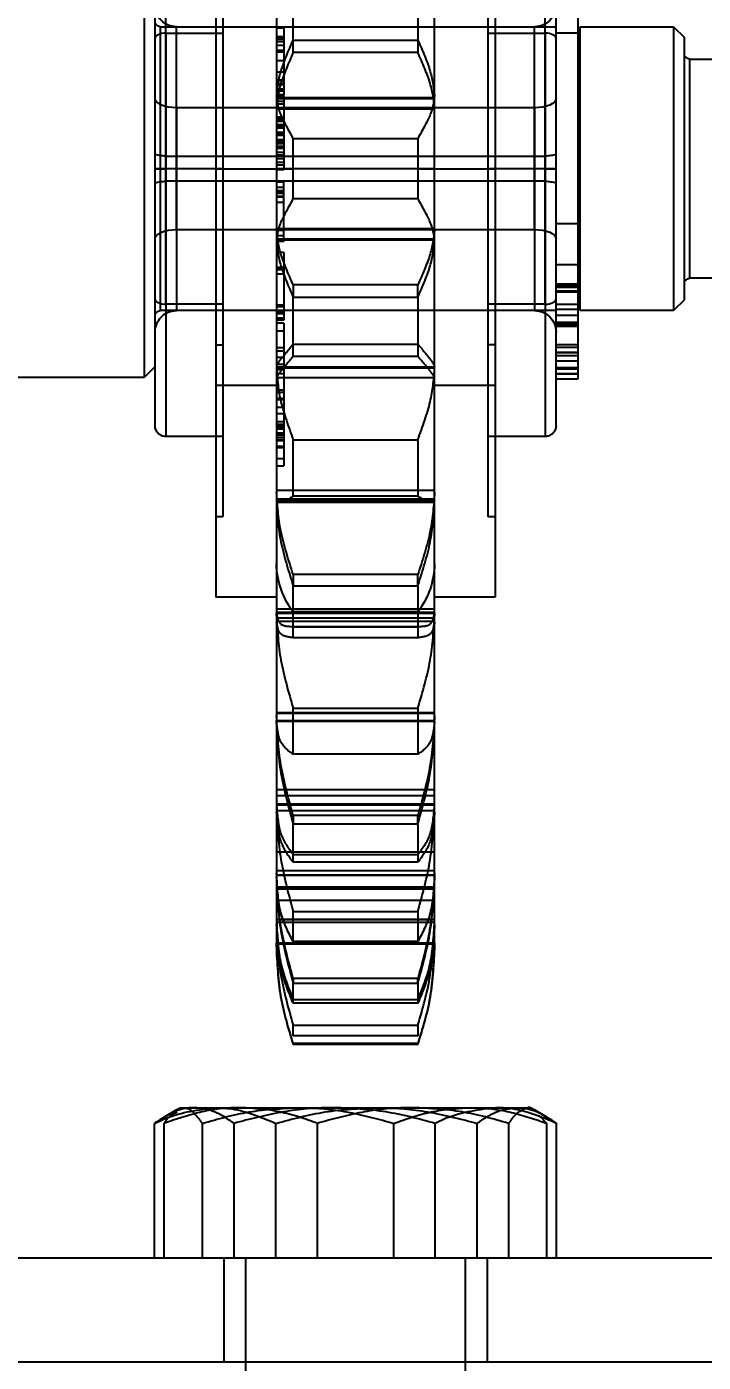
# Model space of a CAD drawing. Header units: metres. Extents: x 0 to 63075, y 0 to 44550.
# Drawn here: x 40363.4 to 40394.2, y 16290.1 to 16351.1 of the extents above; entities that cross this region are included whole.
import ezdxf

# ---------------------------------------------------------------- set-up
doc = ezdxf.new("R2010")
doc.units = ezdxf.units.M
doc.header["$LTSCALE"] = 75
doc.linetypes.add('HIDDEN2', pattern=[4.7625, 3.175, -1.5875])
for name, color, linetype in [('SDM', 7, 'Continuous'), ('SL4', 4, 'Continuous'), ('ST1', 7, 'HIDDEN2')]:
    doc.layers.add(name, color=color, linetype=linetype)
doc.styles.add('ROMANS', font='ROMANS.SHX')
doc.dimstyles.new('75___1-75', dxfattribs={"dimscale": 75, "dimtxt": 2.5, "dimasz": 2, "dimexe": 1.5, "dimexo": 1, "dimgap": 0.5, "dimtad": 1, "dimdec": 0, "dimzin": 12, "dimtxsty": 'ROMANS', "dimcen": 0, "dimclrd": 256, "dimclre": 256, "dimclrt": 3, "dimazin": 3, "dimtfac": 1, "dimtdec": 0, "dimtmove": 0, "dimatfit": 0, "dimfxl": 1, "dimlwd": -1, "dimlwe": -1, "dimarcsym": 0})

# ---------------------------------------------------------------- blocks, each defined once
blk = doc.blocks.new('*D33')
at = {"layer": 'Defpoints', "color": 0, "transparency": 16777216}
for p in [(40258.386, 16728.439), (42591.048, 16728.439), (40410.623, 16285.374)]:
    blk.add_point(p, dxfattribs=at)
at = {"layer": 'SDM', "transparency": 16777216}
for p, q in [((42591.048, 16878.439), (42591.048, 17585.582)), ((40333.386, 16728.439), (42703.548, 16728.439)), ((42591.048, 16285.374), (42591.048, 16728.439)), ((40485.623, 16285.374), (42703.548, 16285.374)), ((42591.048, 16135.374), (42591.048, 15985.374))]:
    blk.add_line(p, q, dxfattribs=at)
for points in [[(42566.048, 16878.439), (42616.048, 16878.439), (42591.048, 16728.439)], [(42566.048, 16135.374), (42616.048, 16135.374), (42591.048, 16285.374)]]:
    blk.add_solid(points, dxfattribs=at)
at = {"layer": 'SDM', "color": 3, "transparency": 16777216, "insert": (42459.798, 17307.01), "char_height": 187.5, "attachment_point": 5, "rotation": 90, "style": 'ROMANS'}
blk.add_mtext('443', dxfattribs=at)
blk = doc.blocks.new('A$Cb88ac2a3')
at = {"layer": 'SL4'}
blk.add_line((50.763, 1350), (335.238, 1350), dxfattribs=at)
at = {"layer": 'ST1'}
for p, q in [((76.625, 1423.984), (76.625, 1394.546)), ((89.375, 1423.984), (89.375, 1394.546)), ((76.944, 1396.401), (76.944, 1420.32)), ((89.056, 1420.32), (89.056, 1396.401)), ((74.344, 1398.256), (74.344, 1416.655)), ((74.344, 1404.44), (74.344, 1416.655)), ((91.656, 1398.256), (91.656, 1416.655)), ((91.656, 1404.44), (91.656, 1416.655)), ((73.855, 1398.503), (73.855, 1416.166)), ((92.145, 1398.503), (92.145, 1416.166)), ((92.645, 1413.965), (92.645, 1399.618)), ((79.395, 1407.225), (79.395, 1413.466)), ((86.605, 1413.466), (86.605, 1407.225)), ((72.855, 1412.563), (72.855, 1397.32)), ((80.157, 1412.439), (80.157, 1409.734)), ((85.843, 1409.734), (85.843, 1412.439)), ((68.5, 1410.915), (68, 1410.415)), ((68.5, 1410.915), (68.5, 1401.162)), ((72.755, 1410.915), (68.5, 1410.915)), ((72.755, 1397.965), (72.755, 1410.915)), ((91.895, 1410.915), (73.855, 1410.915)), ((91.168, 1410.915), (74.832, 1410.915)), ((74.832, 1403.876), (74.832, 1410.911)), ((74.832, 1401.661), (74.832, 1410.894)), ((86.27, 1410.853), (86.27, 1410.227)), ((86.27, 1410.853), (86.605, 1410.853)), ((91.168, 1403.876), (91.168, 1410.911)), ((91.168, 1401.661), (91.168, 1410.894)), ((91.895, 1397.982), (91.895, 1410.898)), ((91.895, 1398.012), (91.895, 1410.868)), ((68, 1401.415), (68, 1410.415)), ((73.855, 1410.64), (72.755, 1410.64)), ((73.855, 1410.64), (72.855, 1410.64)), ((76.944, 1410.624), (74.344, 1410.624)), ((74.344, 1410.624), (74.344, 1392.225)), ((85.843, 1410.307), (80.157, 1410.307)), ((86.27, 1410.456), (86.605, 1410.456)), ((86.27, 1410.389), (86.605, 1410.389)), ((86.27, 1410.338), (86.605, 1410.338)), ((86.27, 1410.227), (86.27, 1409.833)), ((86.27, 1410.227), (86.605, 1410.227)), ((91.656, 1410.624), (89.056, 1410.624)), ((91.656, 1410.624), (91.656, 1392.225)), ((80.157, 1409.734), (85.843, 1409.734)), ((86.27, 1410.064), (86.605, 1410.064)), ((86.27, 1409.833), (86.27, 1408.259)), ((86.27, 1409.833), (86.605, 1409.833)), ((86.27, 1409.756), (86.605, 1409.756)), ((67.75, 1409.44), (53.5, 1409.44)), ((67.75, 1399.452), (67.75, 1409.428)), ((67.75, 1399.447), (67.75, 1409.422)), ((86.27, 1409.364), (86.605, 1409.364)), ((86.27, 1408.835), (86.605, 1408.835)), ((86.27, 1408.474), (86.605, 1408.474)), ((86.27, 1408.441), (86.605, 1408.441)), ((86.27, 1408.315), (86.605, 1408.315)), ((86.27, 1408.259), (86.605, 1408.259)), ((86.27, 1408.259), (86.27, 1407.813)), ((86.27, 1408.072), (86.605, 1408.072)), ((86.27, 1407.976), (86.605, 1407.976)), ((86.27, 1407.813), (86.605, 1407.813)), ((86.27, 1407.775), (86.27, 1407.813)), ((86.27, 1407.775), (86.605, 1407.775)), ((86.27, 1407.732), (86.27, 1407.775)), ((74.832, 1407.219), (91.168, 1407.219)), ((74.832, 1407.219), (74.832, 1397.986)), ((86.605, 1407.688), (79.395, 1407.688)), ((79.395, 1407.605), (79.395, 1407.633)), ((86.605, 1407.633), (79.395, 1407.633)), ((79.395, 1407.176), (79.395, 1407.225)), ((86.605, 1407.176), (79.395, 1407.176)), ((79.395, 1401.192), (79.395, 1407.176)), ((86.27, 1407.732), (86.27, 1407.502)), ((86.605, 1407.732), (86.27, 1407.732)), ((86.27, 1407.502), (86.605, 1407.502)), ((86.27, 1407.502), (86.27, 1404.385)), ((86.605, 1407.397), (86.27, 1407.397)), ((86.27, 1407.213), (86.605, 1407.213)), ((86.605, 1407.633), (86.605, 1407.605)), ((86.605, 1407.225), (86.605, 1407.176)), ((86.605, 1407.176), (86.605, 1401.192)), ((91.168, 1407.219), (91.168, 1397.986)), ((86.27, 1406.789), (86.605, 1406.789)), ((86.27, 1406.694), (86.605, 1406.694)), ((86.27, 1406.637), (86.605, 1406.637)), ((86.27, 1406.615), (86.605, 1406.615)), ((86.27, 1406.593), (86.605, 1406.593)), ((86.27, 1406.445), (86.605, 1406.445)), ((86.27, 1406.401), (86.605, 1406.401)), ((86.27, 1406.362), (86.605, 1406.362)), ((86.27, 1406.287), (86.605, 1406.287)), ((86.27, 1406.093), (86.605, 1406.093)), ((86.27, 1406.064), (86.605, 1406.064)), ((86.27, 1406.009), (86.605, 1406.009)), ((86.27, 1405.96), (86.605, 1405.96)), ((80.157, 1405.812), (80.157, 1404.44)), ((85.843, 1405.812), (80.157, 1405.812)), ((85.843, 1404.44), (85.843, 1405.812)), ((86.27, 1405.754), (86.605, 1405.754)), ((86.27, 1405.738), (86.605, 1405.738)), ((86.27, 1405.737), (86.605, 1405.737)), ((86.27, 1405.736), (86.605, 1405.736)), ((86.27, 1405.721), (86.605, 1405.721)), ((86.27, 1405.659), (86.605, 1405.659)), ((86.27, 1405.577), (86.605, 1405.577)), ((86.27, 1405.455), (86.605, 1405.455)), ((86.27, 1405.426), (86.605, 1405.426)), ((86.27, 1405.426), (86.605, 1405.426)), ((86.27, 1405.424), (86.605, 1405.424)), ((86.27, 1405.359), (86.605, 1405.359)), ((74.832, 1405.004), (74.832, 1397.969)), ((91.168, 1405.004), (74.832, 1405.004)), ((86.27, 1405.18), (86.605, 1405.18)), ((86.27, 1405.06), (86.605, 1405.06)), ((86.605, 1404.904), (86.27, 1404.904)), ((86.27, 1404.72), (86.605, 1404.72)), ((91.168, 1405.004), (91.168, 1397.969)), ((73.855, 1404.44), (74.344, 1404.44)), ((74.344, 1404.44), (73.855, 1404.44)), ((74.344, 1404.44), (74.344, 1392.225)), ((74.344, 1404.44), (76.944, 1404.44)), ((79.395, 1404.44), (76.625, 1404.44)), ((76.944, 1404.44), (76.625, 1404.44)), ((79.395, 1404.44), (80.157, 1404.44)), ((80.157, 1404.44), (79.395, 1404.44)), ((80.157, 1404.44), (80.157, 1403.068)), ((80.157, 1404.44), (85.843, 1404.44)), ((85.843, 1403.068), (85.843, 1404.44)), ((85.843, 1404.44), (86.605, 1404.44)), ((86.605, 1404.44), (85.843, 1404.44)), ((86.605, 1404.616), (86.27, 1404.616)), ((86.27, 1404.385), (86.605, 1404.385)), ((89.375, 1404.44), (86.605, 1404.44)), ((89.056, 1404.44), (89.375, 1404.44)), ((89.056, 1404.44), (91.656, 1404.44)), ((91.656, 1404.44), (92.145, 1404.44)), ((92.145, 1404.44), (91.656, 1404.44)), ((91.656, 1404.44), (91.656, 1392.225)), ((74.832, 1403.876), (91.168, 1403.876)), ((86.27, 1403.425), (86.27, 1403.825)), ((86.27, 1403.825), (86.605, 1403.825)), ((86.27, 1403.574), (86.605, 1403.574)), ((80.157, 1403.068), (85.843, 1403.068)), ((86.27, 1403.343), (86.27, 1403.425)), ((86.27, 1403.425), (86.605, 1403.425)), ((86.27, 1403.343), (86.605, 1403.343)), ((86.27, 1403.14), (86.27, 1403.343)), ((86.27, 1403.302), (86.605, 1403.302)), ((86.27, 1403.174), (86.605, 1403.174)), ((86.27, 1401.871), (86.27, 1403.14)), ((86.27, 1403.14), (86.605, 1403.14)), ((86.27, 1402.89), (86.605, 1402.89)), ((72.855, 1401.924), (73.855, 1401.924)), ((91.168, 1401.661), (74.832, 1401.661)), ((86.605, 1401.704), (79.395, 1401.704)), ((86.27, 1401.374), (86.27, 1401.871)), ((68, 1398.465), (68, 1401.415)), ((68.5, 1401.162), (68.5, 1397.965)), ((79.395, 1401.247), (79.395, 1401.275)), ((86.605, 1401.247), (79.395, 1401.247)), ((86.605, 1401.192), (79.395, 1401.192)), ((79.395, 1401.141), (79.395, 1401.192)), ((79.395, 1394.916), (79.395, 1401.141)), ((86.27, 1401.62), (86.605, 1401.62)), ((86.27, 1401.374), (86.605, 1401.374)), ((86.27, 1401.123), (86.27, 1401.374)), ((86.27, 1401.123), (86.605, 1401.123)), ((86.605, 1401.275), (86.605, 1401.247)), ((86.605, 1401.192), (86.605, 1401.141)), ((86.605, 1401.141), (86.605, 1394.916)), ((86.27, 1400.623), (86.27, 1398.217)), ((86.27, 1400.623), (86.605, 1400.623)), ((72.855, 1400.05), (73.855, 1400.05)), ((86.27, 1399.936), (86.605, 1399.936)), ((86.27, 1399.915), (86.605, 1399.915)), ((86.27, 1399.831), (86.605, 1399.831)), ((53.5, 1399.44), (67.75, 1399.44)), ((86.27, 1399.627), (86.605, 1399.627)), ((92.645, 1399.618), (92.645, 1394.915)), ((72.855, 1399.177), (73.855, 1399.177)), ((73.855, 1399.13), (72.855, 1399.13)), ((72.855, 1399.013), (73.855, 1399.013)), ((72.855, 1398.853), (73.855, 1398.853)), ((72.855, 1398.813), (73.855, 1398.813)), ((80.157, 1398.573), (80.157, 1399.146)), ((80.157, 1399.146), (85.843, 1399.146)), ((85.843, 1399.146), (85.843, 1398.573)), ((68, 1398.465), (68.5, 1397.965)), ((72.755, 1398.24), (73.855, 1398.24)), ((72.855, 1398.242), (73.855, 1398.242)), ((72.855, 1398.24), (73.855, 1398.24)), ((72.855, 1398.019), (73.855, 1398.019)), ((73.855, 1392.714), (73.855, 1398.503)), ((74.344, 1398.256), (76.944, 1398.256)), ((80.157, 1398.573), (80.157, 1395.875)), ((85.843, 1398.573), (80.157, 1398.573)), ((85.843, 1395.875), (85.843, 1398.573)), ((86.27, 1398.217), (86.605, 1398.217)), ((86.27, 1398.217), (86.27, 1398.133)), ((86.27, 1398.133), (86.605, 1398.133)), ((86.27, 1398.133), (86.27, 1397.903)), ((89.056, 1398.256), (91.656, 1398.256)), ((92.145, 1392.714), (92.145, 1398.503)), ((68.5, 1397.965), (72.755, 1397.965)), ((73.855, 1397.763), (72.855, 1397.763)), ((72.855, 1397.43), (73.855, 1397.43)), ((73.855, 1397.965), (91.895, 1397.965)), ((74.832, 1397.965), (91.168, 1397.965)), ((86.27, 1397.903), (86.27, 1397.818)), ((86.27, 1397.903), (86.605, 1397.903)), ((86.27, 1397.818), (86.605, 1397.818)), ((86.27, 1397.818), (86.27, 1397.614)), ((86.27, 1397.614), (86.605, 1397.614)), ((86.27, 1397.614), (86.27, 1397.53)), ((86.27, 1397.53), (86.605, 1397.53)), ((86.27, 1397.399), (86.27, 1397.021)), ((86.27, 1397.399), (86.605, 1397.399)), ((73.855, 1397.354), (72.855, 1397.354)), ((72.855, 1397.32), (73.855, 1397.32)), ((72.855, 1397.32), (72.855, 1396.409)), ((72.855, 1397.238), (73.855, 1397.238)), ((86.27, 1397.021), (86.27, 1396.114)), ((86.27, 1397.021), (86.605, 1397.021)), ((72.855, 1396.409), (73.855, 1396.409)), ((72.855, 1396.409), (72.855, 1395.349)), ((72.855, 1396.29), (73.855, 1396.29)), ((76.625, 1396.401), (76.944, 1396.401)), ((76.944, 1388.561), (76.944, 1396.401)), ((85.843, 1396.441), (80.157, 1396.441)), ((86.27, 1396.275), (86.605, 1396.275)), ((89.375, 1396.401), (89.056, 1396.401)), ((89.056, 1396.401), (89.056, 1388.561)), ((72.855, 1396.063), (73.855, 1396.063)), ((72.855, 1396.037), (73.855, 1396.037)), ((72.855, 1395.907), (73.855, 1395.907)), ((72.855, 1395.654), (73.855, 1395.654)), ((80.157, 1395.875), (85.843, 1395.875)), ((86.27, 1396.114), (86.27, 1395.511)), ((86.27, 1396.114), (86.605, 1396.114)), ((86.27, 1395.83), (86.605, 1395.83)), ((72.855, 1395.349), (73.855, 1395.349)), ((72.855, 1395.349), (72.855, 1395.06)), ((72.855, 1395.29), (73.855, 1395.29)), ((72.855, 1395.079), (73.855, 1395.079)), ((72.855, 1395.06), (72.855, 1394.843)), ((72.855, 1395.06), (73.855, 1395.06)), ((86.605, 1395.406), (79.395, 1395.406)), ((79.395, 1395.284), (79.395, 1395.354)), ((86.605, 1395.354), (79.395, 1395.354)), ((86.27, 1395.511), (86.27, 1395.083)), ((86.27, 1395.511), (86.605, 1395.511)), ((86.27, 1395.268), (86.605, 1395.268)), ((86.27, 1395.083), (86.27, 1394.233)), ((86.27, 1395.083), (86.605, 1395.083)), ((86.605, 1395.354), (86.605, 1395.284)), ((92.145, 1395.415), (92.645, 1394.915)), ((72.855, 1394.843), (73.855, 1394.843)), ((76.625, 1394.546), (79.395, 1394.546)), ((76.625, 1394.546), (76.625, 1384.896)), ((79.395, 1394.911), (79.395, 1394.916)), ((86.605, 1394.911), (79.395, 1394.911)), ((79.395, 1389.303), (79.395, 1394.911)), ((86.605, 1394.916), (86.605, 1394.911)), ((86.605, 1394.911), (86.605, 1389.303)), ((86.605, 1394.546), (89.375, 1394.546)), ((89.375, 1394.546), (89.375, 1384.896)), ((92.645, 1394.915), (293.355, 1394.915)), ((86.27, 1394.34), (86.605, 1394.34)), ((86.27, 1394.233), (86.605, 1394.233)), ((86.27, 1394.233), (86.27, 1390.887)), ((86.27, 1393.962), (86.605, 1393.962)), ((86.27, 1393.899), (86.605, 1393.899)), ((86.27, 1393.551), (86.605, 1393.551)), ((86.27, 1393.254), (86.605, 1393.254)), ((86.27, 1392.894), (86.605, 1392.894)), ((86.27, 1392.77), (86.605, 1392.77)), ((86.27, 1392.714), (86.605, 1392.714)), ((86.27, 1392.649), (86.605, 1392.649)), ((86.27, 1392.626), (86.605, 1392.626)), ((86.27, 1392.56), (86.605, 1392.56)), ((74.344, 1392.225), (76.944, 1392.225)), ((80.157, 1392.077), (80.157, 1389.499)), ((85.843, 1392.077), (80.157, 1392.077)), ((85.843, 1389.499), (85.843, 1392.077)), ((86.27, 1392.37), (86.605, 1392.37)), ((86.27, 1392.29), (86.605, 1392.29)), ((86.27, 1392.266), (86.605, 1392.266)), ((86.27, 1392.165), (86.605, 1392.165)), ((86.27, 1392.057), (86.605, 1392.057)), ((86.27, 1392.045), (86.605, 1392.045)), ((86.27, 1392.041), (86.605, 1392.041)), ((86.27, 1392.02), (86.605, 1392.02)), ((89.056, 1392.225), (91.656, 1392.225)), ((86.27, 1391.762), (86.605, 1391.762)), ((86.27, 1391.759), (86.605, 1391.759)), ((86.27, 1391.707), (86.605, 1391.707)), ((86.605, 1391.221), (86.27, 1391.221)), ((86.605, 1390.887), (86.27, 1390.887)), ((86.605, 1389.769), (79.395, 1389.769)), ((80.157, 1389.499), (85.843, 1389.499)), ((79.393, 1389.22), (86.608, 1389.22)), ((79.395, 1389.214), (79.395, 1389.38)), ((86.605, 1389.38), (79.395, 1389.38)), ((86.605, 1389.352), (79.395, 1389.352)), ((86.605, 1389.303), (79.395, 1389.303)), ((79.395, 1389.214), (79.395, 1389.303)), ((79.395, 1386.413), (79.395, 1389.214)), ((86.605, 1389.303), (86.605, 1389.214)), ((86.605, 1389.214), (86.605, 1386.413)), ((76.625, 1388.561), (76.944, 1388.561)), ((89.056, 1388.561), (89.375, 1388.561)), ((79.395, 1383.755), (79.395, 1386.413)), ((80.157, 1385.415), (80.157, 1385.925)), ((80.157, 1385.925), (85.843, 1385.925)), ((85.843, 1385.925), (85.843, 1385.415)), ((86.605, 1386.413), (86.605, 1383.755)), ((80.157, 1385.415), (80.157, 1384.22)), ((85.843, 1385.415), (80.157, 1385.415)), ((85.843, 1384.22), (85.843, 1385.415)), ((76.625, 1384.896), (79.395, 1384.896)), ((86.605, 1384.896), (89.375, 1384.896)), ((86.605, 1384.358), (79.395, 1384.358)), ((86.605, 1384.215), (79.395, 1384.215)), ((86.605, 1384.17), (79.395, 1384.17)), ((79.395, 1384.067), (79.395, 1384.17)), ((79.395, 1384.17), (79.395, 1384.067)), ((80.157, 1384.22), (85.843, 1384.22)), ((80.157, 1384.22), (80.157, 1383.049)), ((85.843, 1383.049), (85.843, 1384.22)), ((86.605, 1384.17), (86.605, 1384.067)), ((86.605, 1384.067), (86.605, 1384.17)), ((86.605, 1383.952), (79.395, 1383.952)), ((86.605, 1383.795), (79.395, 1383.795)), ((79.395, 1379.239), (79.395, 1383.755)), ((80.073, 1383.536), (85.927, 1383.536)), ((85.843, 1383.54), (80.157, 1383.54)), ((86.605, 1383.755), (86.605, 1379.239)), ((80.157, 1383.049), (85.843, 1383.049)), ((80.157, 1379.833), (80.157, 1377.732)), ((85.843, 1379.833), (80.157, 1379.833)), ((85.843, 1377.732), (85.843, 1379.833)), ((86.605, 1379.643), (79.395, 1379.643)), ((86.605, 1379.603), (79.395, 1379.603)), ((86.605, 1379.277), (79.395, 1379.277)), ((79.395, 1379.218), (79.395, 1379.277)), ((86.605, 1379.239), (79.395, 1379.239)), ((79.395, 1379.123), (79.395, 1379.239)), ((79.395, 1375.09), (79.395, 1379.123)), ((86.605, 1379.123), (86.605, 1379.277)), ((86.605, 1379.239), (86.605, 1379.123)), ((86.605, 1379.123), (86.605, 1375.09)), ((80.157, 1377.732), (85.843, 1377.732)), ((86.605, 1376.118), (79.395, 1376.118)), ((86.605, 1375.853), (79.395, 1375.853)), ((86.605, 1375.463), (79.395, 1375.463)), ((86.605, 1375.431), (79.395, 1375.431)), ((86.605, 1375.169), (79.395, 1375.169)), ((79.395, 1372.215), (79.395, 1375.09)), ((80.157, 1374.551), (80.157, 1374.938)), ((80.157, 1374.938), (85.843, 1374.938)), ((85.843, 1374.938), (85.843, 1374.551)), ((86.605, 1375.09), (86.605, 1372.215)), ((85.843, 1374.551), (80.157, 1374.551)), ((80.157, 1374.551), (80.157, 1372.803)), ((85.843, 1372.803), (85.843, 1374.551)), ((86.605, 1373.288), (79.395, 1373.288)), ((85.843, 1373.16), (80.157, 1373.16)), ((86.605, 1372.433), (79.395, 1372.433)), ((80.157, 1372.803), (85.843, 1372.803)), ((79.395, 1372.238), (79.395, 1372.143)), ((86.605, 1372.238), (79.395, 1372.238)), ((79.395, 1372.143), (79.395, 1372.238)), ((86.605, 1372.215), (79.395, 1372.215)), ((79.395, 1372.086), (79.395, 1372.215)), ((79.395, 1369.965), (79.395, 1372.086)), ((86.605, 1372.215), (86.605, 1372.086)), ((86.605, 1372.086), (86.605, 1369.965)), ((86.605, 1371.684), (79.395, 1371.684)), ((86.605, 1371.592), (79.395, 1371.592)), ((86.605, 1371.081), (79.395, 1371.081)), ((86.605, 1370.206), (79.395, 1370.206)), ((86.605, 1370.191), (79.395, 1370.191)), ((86.605, 1370.074), (79.395, 1370.074)), ((85.843, 1370.557), (80.157, 1370.557)), ((80.157, 1370.557), (80.157, 1369.186)), ((85.843, 1369.186), (85.843, 1370.557)), ((79.395, 1369.078), (79.395, 1369.965)), ((86.605, 1369.965), (86.605, 1369.078)), ((79.395, 1369.124), (79.395, 1368.997)), ((86.605, 1369.124), (79.395, 1369.124)), ((86.605, 1369.082), (79.395, 1369.082)), ((86.605, 1369.078), (79.395, 1369.078)), ((79.395, 1368.951), (79.395, 1369.078)), ((79.395, 1368.833), (79.395, 1368.951)), ((80.157, 1369.186), (85.843, 1369.186)), ((86.605, 1368.997), (86.605, 1369.124)), ((86.605, 1369.078), (86.605, 1368.951)), ((86.605, 1368.951), (86.605, 1368.833)), ((80.157, 1367.293), (80.157, 1367.509)), ((80.157, 1367.509), (85.843, 1367.509)), ((85.843, 1367.293), (80.157, 1367.293)), ((80.157, 1367.293), (80.157, 1366.373)), ((85.843, 1367.509), (85.843, 1367.293)), ((85.843, 1366.373), (85.843, 1367.293)), ((85.843, 1366.552), (80.157, 1366.552)), ((80.157, 1366.373), (85.843, 1366.373)), ((80.157, 1365.368), (80.157, 1364.892)), ((85.843, 1365.368), (80.157, 1365.368)), ((85.843, 1364.892), (85.843, 1365.368)), ((80.157, 1364.892), (85.843, 1364.892)), ((80.157, 1364.515), (80.157, 1364.535)), ((80.157, 1364.535), (85.843, 1364.535)), ((85.843, 1364.515), (80.157, 1364.515)), ((80.157, 1364.515), (80.157, 1364.5)), ((80.157, 1364.5), (85.843, 1364.5)), ((85.843, 1364.535), (85.843, 1364.515)), ((85.843, 1364.5), (85.843, 1364.515)), ((74.854, 1361.528), (74.287, 1361.201)), ((75, 1361.612), (74.854, 1361.528)), ((75.143, 1361.612), (75, 1361.612)), ((80.377, 1361.612), (75.143, 1361.612)), ((88.234, 1361.612), (80.377, 1361.612)), ((91, 1361.612), (88.234, 1361.612)), ((91.146, 1361.528), (91, 1361.612)), ((91.713, 1361.201), (91.146, 1361.528)), ((73.829, 1354.762), (73.829, 1360.898)), ((74.273, 1360.898), (74.611, 1361.235)), ((74.273, 1354.762), (74.273, 1360.898)), ((76.014, 1354.762), (76.014, 1360.898)), ((77.457, 1354.762), (77.457, 1360.898)), ((79.371, 1354.762), (79.371, 1360.898)), ((81.259, 1354.762), (81.259, 1360.898)), ((84.741, 1354.762), (84.741, 1360.898)), ((86.629, 1354.762), (86.629, 1360.898)), ((88.543, 1354.762), (88.543, 1360.898)), ((89.986, 1354.762), (89.986, 1360.898)), ((91.727, 1354.762), (91.727, 1360.898)), ((92.171, 1354.762), (92.171, 1360.898)), ((123.235, 1354.762), (60.997, 1354.762)), ((77, 1354.762), (77, 1350)), ((78, 1354.762), (78, 1325.59)), ((88, 1325.59), (88, 1354.762)), ((89, 1350), (89, 1354.762))]:
    blk.add_line(p, q, dxfattribs=at)
at = {"layer": 'ST1', "flags": 128}
for points in [[(73.855, 1410.377), (73.864, 1410.425), (73.892, 1410.471), (73.937, 1410.514), (73.998, 1410.551), (74.072, 1410.582), (74.157, 1410.605), (74.248, 1410.619), (74.344, 1410.624)], [(91.656, 1410.624), (91.752, 1410.619), (91.843, 1410.605), (91.928, 1410.582), (92.002, 1410.551), (92.063, 1410.514), (92.108, 1410.471), (92.136, 1410.425), (92.145, 1410.377)], [(73.855, 1407.638), (73.874, 1407.556), (73.929, 1407.478), (74.02, 1407.405), (74.141, 1407.342), (74.289, 1407.29), (74.458, 1407.251), (74.642, 1407.227), (74.832, 1407.219)], [(91.168, 1407.219), (91.358, 1407.227), (91.542, 1407.251), (91.711, 1407.29), (91.859, 1407.342), (91.98, 1407.405), (92.071, 1407.478), (92.126, 1407.556), (92.145, 1407.638)], [(74.832, 1401.661), (74.642, 1401.653), (74.458, 1401.629), (74.289, 1401.59), (74.141, 1401.538), (74.02, 1401.475), (73.929, 1401.402), (73.874, 1401.324), (73.855, 1401.242)], [(92.145, 1401.242), (92.126, 1401.324), (92.071, 1401.402), (91.98, 1401.475), (91.859, 1401.538), (91.711, 1401.59), (91.542, 1401.629), (91.358, 1401.653), (91.168, 1401.661)], [(74.344, 1398.256), (74.248, 1398.261), (74.157, 1398.275), (74.072, 1398.298), (73.998, 1398.329), (73.937, 1398.366), (73.892, 1398.409), (73.864, 1398.455), (73.855, 1398.503)], [(92.145, 1398.503), (92.136, 1398.455), (92.108, 1398.409), (92.063, 1398.366), (92.002, 1398.329), (91.928, 1398.298), (91.843, 1398.275), (91.752, 1398.261), (91.656, 1398.256)]]:
    blk.add_lwpolyline(points, dxfattribs=at)
at = {"layer": 'ST1'}
for centre, radius, start, end in [((74.832, 1411.892), 0.977, 180, 270), ((91.168, 1411.892), 0.977, 270, 0), ((91.895, 1411.165), 0.25, 270, 0), ((67.75, 1409.69), 0.25, 270, 0), ((74.59, 1407.871), 2.877, 255.20406, 274.83381), ((91.41, 1407.871), 2.877, 265.16619, 284.79594), ((74.59, 1401.009), 2.877, 85.16619, 104.79594), ((91.41, 1401.009), 2.877, 75.20406, 94.83381), ((67.75, 1399.19), 0.25, 0, 90), ((74.832, 1396.988), 0.977, 90, 180), ((91.168, 1396.988), 0.977, 0, 90), ((91.895, 1397.715), 0.25, 0, 90), ((74.344, 1392.714), 0.489, 180, 270), ((91.656, 1392.714), 0.489, 270, 0), ((83.153, 1386.49), 3.759, 181.16395, 217.14838), ((82.847, 1386.49), 3.759, 322.85162, 358.83605)]:
    blk.add_arc(centre, radius, start, end, dxfattribs=at)
for points, knots in [([(80.157, 1410.307), (79.941, 1409.807), (79.508, 1408.807), (79.433, 1408.095), (79.395, 1407.739)], [0, 0, 0, 0, 0.500152, 1, 1, 1, 1]), ([(86.605, 1407.739), (86.567, 1408.094), (86.492, 1408.806), (86.06, 1409.806), (85.843, 1410.307)], [0, 0, 0, 0, 0.499124, 1, 1, 1, 1]), ([(79.395, 1407.225), (79.433, 1407.57), (79.508, 1408.261), (79.941, 1409.243), (80.157, 1409.734)], [0, 0, 0, 0, 0.49948, 1, 1, 1, 1]), ([(85.843, 1409.734), (86.059, 1409.243), (86.492, 1408.261), (86.567, 1407.57), (86.605, 1407.225)], [0, 0, 0, 0, 0.500513, 1, 1, 1, 1]), ([(80.157, 1405.812), (79.941, 1406.192), (79.508, 1406.954), (79.433, 1407.388), (79.395, 1407.605)], [0, 0, 0, 0, 0.500133, 1, 1, 1, 1]), ([(86.605, 1407.605), (86.567, 1407.388), (86.492, 1406.955), (86.06, 1406.193), (85.843, 1405.812)], [0, 0, 0, 0, 0.499098, 1, 1, 1, 1]), ([(79.395, 1401.275), (79.433, 1401.492), (79.508, 1401.925), (79.94, 1402.687), (80.157, 1403.068)], [0, 0, 0, 0, 0.499098, 1, 1, 1, 1]), ([(85.843, 1403.068), (86.059, 1402.688), (86.492, 1401.926), (86.567, 1401.492), (86.605, 1401.275)], [0, 0, 0, 0, 0.500133, 1, 1, 1, 1]), ([(79.395, 1401.655), (79.433, 1401.31), (79.508, 1400.619), (79.941, 1399.637), (80.157, 1399.146)], [0, 0, 0, 0, 0.49948, 1, 1, 1, 1]), ([(85.843, 1399.146), (86.059, 1399.637), (86.492, 1400.619), (86.567, 1401.31), (86.605, 1401.655)], [0, 0, 0, 0, 0.500513, 1, 1, 1, 1]), ([(80.157, 1398.573), (79.941, 1399.073), (79.508, 1400.073), (79.433, 1400.785), (79.395, 1401.141)], [0, 0, 0, 0, 0.500152, 1, 1, 1, 1]), ([(86.605, 1401.141), (86.567, 1400.786), (86.492, 1400.074), (86.06, 1399.074), (85.843, 1398.573)], [0, 0, 0, 0, 0.499124, 1, 1, 1, 1]), ([(80.157, 1396.441), (79.941, 1396.181), (79.508, 1395.661), (79.433, 1395.496), (79.395, 1395.414)], [0, 0, 0, 0, 0.500529, 1, 1, 1, 1]), ([(86.605, 1395.414), (86.567, 1395.496), (86.492, 1395.661), (86.059, 1396.181), (85.843, 1396.441)], [0, 0, 0, 0, 0.499464, 1, 1, 1, 1]), ([(79.395, 1394.916), (79.433, 1394.986), (79.508, 1395.127), (79.941, 1395.626), (80.157, 1395.875)], [0, 0, 0, 0, 0.499459, 1, 1, 1, 1]), ([(85.843, 1395.875), (86.059, 1395.626), (86.492, 1395.127), (86.567, 1394.986), (86.605, 1394.916)], [0, 0, 0, 0, 0.500534, 1, 1, 1, 1]), ([(80.157, 1392.077), (79.941, 1392.672), (79.508, 1393.862), (79.433, 1394.81), (79.395, 1395.284)], [0, 0, 0, 0, 0.500534, 1, 1, 1, 1]), ([(86.605, 1395.284), (86.567, 1394.81), (86.492, 1393.862), (86.059, 1392.672), (85.843, 1392.077)], [0, 0, 0, 0, 0.499459, 1, 1, 1, 1]), ([(79.395, 1389.682), (79.433, 1389.104), (79.508, 1387.947), (79.94, 1386.6), (80.157, 1385.925)], [0, 0, 0, 0, 0.499427, 1, 1, 1, 1]), ([(79.551, 1389.254), (79.564, 1389.243), (79.633, 1389.186), (79.922, 1389.358), (80.157, 1389.499)], [0, 0, 0, 0, 0.183122, 1, 1, 1, 1]), ([(85.843, 1385.925), (86.059, 1386.599), (86.492, 1387.946), (86.567, 1389.104), (86.605, 1389.682)], [0, 0, 0, 0, 0.5003717, 1, 1, 1, 1]), ([(85.843, 1389.499), (86.078, 1389.359), (86.366, 1389.186), (86.436, 1389.244), (86.448, 1389.254)], [0, 0, 0, 0, 0.815701, 1, 1, 1, 1]), ([(80.157, 1385.415), (79.941, 1386.094), (79.508, 1387.453), (79.433, 1388.627), (79.395, 1389.214)], [0, 0, 0, 0, 0.5001333, 1, 1, 1, 1]), ([(86.605, 1389.214), (86.567, 1388.628), (86.492, 1387.454), (86.06, 1386.095), (85.843, 1385.415)], [0, 0, 0, 0, 0.499098, 1, 1, 1, 1]), ([(80.073, 1383.559), (79.891, 1383.571), (79.496, 1383.596), (79.43, 1383.974), (79.395, 1384.177)], [0, 0, 0, 0, 0.4599897, 1, 1, 1, 1]), ([(80.157, 1379.833), (79.941, 1380.571), (79.508, 1382.046), (79.433, 1383.394), (79.395, 1384.067)], [0, 0, 0, 0, 0.500513, 1, 1, 1, 1]), ([(86.605, 1384.067), (86.567, 1383.394), (86.492, 1382.046), (86.059, 1380.571), (85.843, 1379.833)], [0, 0, 0, 0, 0.49948, 1, 1, 1, 1]), ([(86.605, 1384.177), (86.57, 1383.974), (86.504, 1383.596), (86.109, 1383.571), (85.927, 1383.559)], [0, 0, 0, 0, 0.5400023, 1, 1, 1, 1]), ([(79.395, 1383.755), (79.433, 1383.543), (79.508, 1383.117), (79.94, 1383.072), (80.157, 1383.049)], [0, 0, 0, 0, 0.499098, 1, 1, 1, 1]), ([(85.843, 1383.049), (86.059, 1383.072), (86.492, 1383.117), (86.567, 1383.543), (86.605, 1383.755)], [0, 0, 0, 0, 0.500133, 1, 1, 1, 1]), ([(79.395, 1379.489), (79.433, 1378.748), (79.508, 1377.264), (79.94, 1375.714), (80.157, 1374.938)], [0, 0, 0, 0, 0.499098, 1, 1, 1, 1]), ([(79.395, 1379.218), (79.433, 1378.877), (79.508, 1378.194), (79.941, 1377.886), (80.157, 1377.732)], [0, 0, 0, 0, 0.499464, 1, 1, 1, 1]), ([(80.157, 1374.551), (79.941, 1375.329), (79.508, 1376.883), (79.433, 1378.377), (79.395, 1379.123)], [0, 0, 0, 0, 0.500534, 1, 1, 1, 1]), ([(85.843, 1374.938), (86.059, 1375.713), (86.492, 1377.263), (86.567, 1378.747), (86.605, 1379.489)], [0, 0, 0, 0, 0.500133, 1, 1, 1, 1]), ([(85.843, 1377.732), (86.059, 1377.886), (86.492, 1378.194), (86.567, 1378.877), (86.605, 1379.218)], [0, 0, 0, 0, 0.500529, 1, 1, 1, 1]), ([(86.605, 1379.123), (86.567, 1378.377), (86.492, 1376.883), (86.059, 1375.329), (85.843, 1374.551)], [0, 0, 0, 0, 0.499459, 1, 1, 1, 1]), ([(80.157, 1373.16), (79.941, 1373.441), (79.508, 1374.003), (79.433, 1374.924), (79.395, 1375.385)], [0, 0, 0, 0, 0.5002609, 1, 1, 1, 1]), ([(80.157, 1370.557), (79.941, 1371.349), (79.508, 1372.93), (79.433, 1374.516), (79.395, 1375.308)], [0, 0, 0, 0, 0.500372, 1, 1, 1, 1]), ([(79.395, 1375.09), (79.433, 1374.62), (79.508, 1373.679), (79.94, 1373.096), (80.157, 1372.803)], [0, 0, 0, 0, 0.499124, 1, 1, 1, 1]), ([(86.605, 1375.385), (86.567, 1374.925), (86.492, 1374.003), (86.06, 1373.441), (85.843, 1373.16)], [0, 0, 0, 0, 0.499419, 1, 1, 1, 1]), ([(86.605, 1375.308), (86.567, 1374.516), (86.492, 1372.931), (86.06, 1371.349), (85.843, 1370.557)], [0, 0, 0, 0, 0.499427, 1, 1, 1, 1]), ([(85.843, 1372.803), (86.059, 1373.095), (86.492, 1373.679), (86.567, 1374.62), (86.605, 1375.09)], [0, 0, 0, 0, 0.500152, 1, 1, 1, 1]), ([(79.395, 1372.305), (79.433, 1371.49), (79.508, 1369.858), (79.94, 1368.293), (80.157, 1367.509)], [0, 0, 0, 0, 0.4994185, 1, 1, 1, 1]), ([(79.395, 1372.143), (79.433, 1371.568), (79.508, 1370.416), (79.941, 1369.596), (80.157, 1369.186)], [0, 0, 0, 0, 0.499479, 1, 1, 1, 1]), ([(80.157, 1367.293), (79.941, 1368.074), (79.508, 1369.636), (79.433, 1371.27), (79.395, 1372.086)], [0, 0, 0, 0, 0.500513, 1, 1, 1, 1]), ([(85.843, 1367.509), (86.059, 1368.292), (86.492, 1369.857), (86.567, 1371.489), (86.605, 1372.305)], [0, 0, 0, 0, 0.500261, 1, 1, 1, 1]), ([(85.843, 1369.186), (86.059, 1369.596), (86.492, 1370.416), (86.567, 1371.568), (86.605, 1372.143)], [0, 0, 0, 0, 0.500514, 1, 1, 1, 1]), ([(86.605, 1372.086), (86.567, 1371.27), (86.492, 1369.636), (86.059, 1368.074), (85.843, 1367.293)], [0, 0, 0, 0, 0.49948, 1, 1, 1, 1]), ([(80.157, 1366.552), (79.941, 1367.069), (79.508, 1368.103), (79.433, 1369.433), (79.395, 1370.097)], [0, 0, 0, 0, 0.500133, 1, 1, 1, 1]), ([(80.157, 1365.368), (79.941, 1366.117), (79.508, 1367.615), (79.433, 1369.246), (79.395, 1370.062)], [0, 0, 0, 0, 0.500133, 1, 1, 1, 1]), ([(86.605, 1370.097), (86.567, 1369.434), (86.492, 1368.104), (86.06, 1367.07), (85.843, 1366.552)], [0, 0, 0, 0, 0.499098, 1, 1, 1, 1]), ([(86.605, 1370.062), (86.567, 1369.248), (86.492, 1367.616), (86.06, 1366.118), (85.843, 1365.368)], [0, 0, 0, 0, 0.499098, 1, 1, 1, 1]), ([(79.395, 1369.965), (79.433, 1369.294), (79.508, 1367.951), (79.941, 1366.899), (80.157, 1366.373)], [0, 0, 0, 0, 0.499464, 1, 1, 1, 1]), ([(85.843, 1366.373), (86.059, 1366.899), (86.492, 1367.951), (86.567, 1369.294), (86.605, 1369.965)], [0, 0, 0, 0, 0.500529, 1, 1, 1, 1]), ([(79.395, 1368.997), (79.433, 1368.207), (79.508, 1366.624), (79.941, 1365.231), (80.157, 1364.535)], [0, 0, 0, 0, 0.499479, 1, 1, 1, 1]), ([(80.157, 1364.515), (79.941, 1365.206), (79.508, 1366.587), (79.433, 1368.164), (79.395, 1368.951)], [0, 0, 0, 0, 0.500372, 1, 1, 1, 1]), ([(85.843, 1364.535), (86.059, 1365.231), (86.492, 1366.624), (86.567, 1368.207), (86.605, 1368.997)], [0, 0, 0, 0, 0.500514, 1, 1, 1, 1]), ([(86.605, 1368.951), (86.567, 1368.164), (86.492, 1366.587), (86.06, 1365.206), (85.843, 1364.515)], [0, 0, 0, 0, 0.499427, 1, 1, 1, 1]), ([(73.829, 1360.898), (74.547, 1361.196), (75.461, 1361.574), (76.399, 1361.606), (76.6, 1361.612)], [0, 0, 0, 0, 0.785622, 1, 1, 1, 1]), ([(75.643, 1361.612), (75.6, 1361.612), (75.274, 1361.605), (74.66, 1361.449), (74.108, 1361.083), (73.829, 1360.898)], [0, 0, 0, 0, 0.070086, 0.530782, 1, 1, 1, 1]), ([(77.766, 1361.612), (77.683, 1361.612), (77.056, 1361.605), (75.874, 1361.449), (74.81, 1361.083), (74.273, 1360.898)], [0, 0, 0, 0, 0.0700858, 0.5307822, 1, 1, 1, 1]), ([(74.859, 1361.482), (74.891, 1361.518), (74.984, 1361.623), (75.08, 1361.617), (75.143, 1361.612)], [0, 0, 0, 0, 0.338112, 1, 1, 1, 1]), ([(75.143, 1361.612), (75.382, 1361.518), (75.677, 1361.4), (75.96, 1360.978), (76.014, 1360.898)], [0, 0, 0, 0, 0.811304, 1, 1, 1, 1]), ([(77.457, 1360.898), (77.163, 1361.098), (76.568, 1361.501), (75.953, 1361.575), (75.643, 1361.612)], [0, 0, 0, 0, 0.495458, 1, 1, 1, 1]), ([(76.014, 1360.898), (76.722, 1361.098), (78.153, 1361.501), (79.631, 1361.575), (80.377, 1361.612)], [0, 0, 0, 0, 0.495458, 1, 1, 1, 1]), ([(76.6, 1361.612), (77.361, 1361.518), (78.299, 1361.4), (79.201, 1360.978), (79.371, 1360.898)], [0, 0, 0, 0, 0.811304, 1, 1, 1, 1]), ([(82.043, 1361.612), (81.934, 1361.612), (81.111, 1361.605), (79.559, 1361.449), (78.162, 1361.083), (77.457, 1360.898)], [0, 0, 0, 0, 0.070086, 0.530782, 1, 1, 1, 1]), ([(81.259, 1360.898), (80.692, 1361.098), (79.547, 1361.501), (78.363, 1361.575), (77.766, 1361.612)], [0, 0, 0, 0, 0.495458, 1, 1, 1, 1]), ([(79.371, 1360.898), (80.116, 1361.098), (81.619, 1361.501), (83.173, 1361.575), (83.957, 1361.612)], [0, 0, 0, 0, 0.495458, 1, 1, 1, 1]), ([(80.377, 1361.612), (80.481, 1361.612), (81.264, 1361.605), (82.741, 1361.449), (84.07, 1361.083), (84.741, 1360.898)], [0, 0, 0, 0, 0.070086, 0.530782, 1, 1, 1, 1]), ([(85.623, 1361.612), (85.519, 1361.612), (84.736, 1361.605), (83.259, 1361.449), (81.93, 1361.083), (81.259, 1360.898)], [0, 0, 0, 0, 0.070086, 0.530782, 1, 1, 1, 1]), ([(86.629, 1360.898), (85.884, 1361.098), (84.381, 1361.501), (82.827, 1361.575), (82.043, 1361.612)], [0, 0, 0, 0, 0.495458, 1, 1, 1, 1]), ([(83.957, 1361.612), (84.066, 1361.612), (84.889, 1361.605), (86.441, 1361.449), (87.838, 1361.083), (88.543, 1360.898)], [0, 0, 0, 0, 0.070086, 0.530782, 1, 1, 1, 1]), ([(84.741, 1360.898), (85.308, 1361.098), (86.453, 1361.501), (87.637, 1361.575), (88.234, 1361.612)], [0, 0, 0, 0, 0.495458, 1, 1, 1, 1]), ([(89.986, 1360.898), (89.278, 1361.098), (87.847, 1361.501), (86.369, 1361.575), (85.623, 1361.612)], [0, 0, 0, 0, 0.495458, 1, 1, 1, 1]), ([(89.4, 1361.612), (89.199, 1361.606), (88.261, 1361.574), (87.347, 1361.196), (86.629, 1360.898)], [0, 0, 0, 0, 0.214378, 1, 1, 1, 1]), ([(88.234, 1361.612), (88.317, 1361.612), (88.944, 1361.605), (90.126, 1361.449), (91.19, 1361.083), (91.727, 1360.898)], [0, 0, 0, 0, 0.0700858, 0.5307822, 1, 1, 1, 1]), ([(88.543, 1360.898), (88.837, 1361.098), (89.432, 1361.501), (90.047, 1361.575), (90.357, 1361.612)], [0, 0, 0, 0, 0.495458, 1, 1, 1, 1]), ([(92.171, 1360.898), (92.001, 1360.978), (91.099, 1361.4), (90.161, 1361.518), (89.4, 1361.612)], [0, 0, 0, 0, 0.188696, 1, 1, 1, 1]), ([(90.857, 1361.612), (90.794, 1361.606), (90.499, 1361.574), (90.212, 1361.196), (89.986, 1360.898)], [0, 0, 0, 0, 0.214378, 1, 1, 1, 1]), ([(90.357, 1361.612), (90.4, 1361.612), (90.726, 1361.605), (91.34, 1361.449), (91.892, 1361.083), (92.171, 1360.898)], [0, 0, 0, 0, 0.070086, 0.530782, 1, 1, 1, 1]), ([(91.727, 1360.898), (91.674, 1360.979), (91.483, 1361.271), (91.284, 1361.356), (91.141, 1361.418)], [0, 0, 0, 0, 0.279718, 1, 1, 1, 1])]:
    blk.add_open_spline(points, degree=3, knots=knots, dxfattribs=at)

msp = doc.modelspace()

# ---------------------------------------------------------------- block references
at = {"layer": 'SDM', "xscale": -1}
msp.add_blockref('A$Cb88ac2a3', (40461.386, 14940.137), dxfattribs=at)

# ---------------------------------------------------------------- dimensions: what is measured, and where the dimension line sits
at = {"layer": 'SDM'}
dim = msp.add_linear_dim(base=(42591.048, 16728.439), p1=(40410.623, 16285.374), p2=(40258.386, 16728.439), angle=90, dimstyle='75___1-75', dxfattribs=at)
dim.commit()
dim.dimension.update_dxf_attribs({"geometry": '*D33', "text_midpoint": (42459.798, 17307.01)})

doc.saveas('drawing.dxf')
